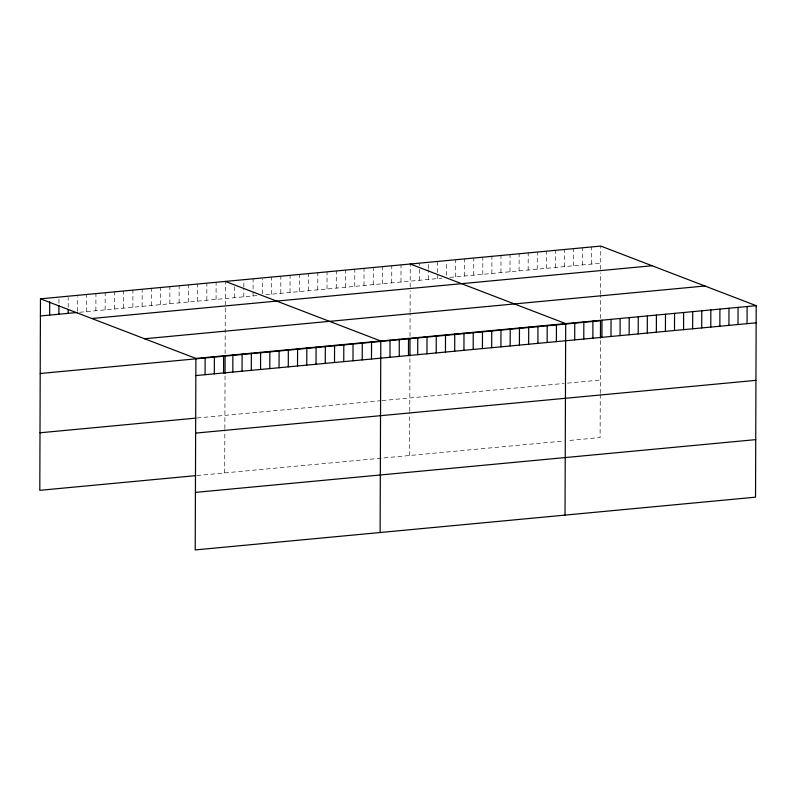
<?xml version="1.0" encoding="UTF-8"?>
<svg xmlns="http://www.w3.org/2000/svg" width="796" height="796" viewBox="0 0 796 796"><rect width="100%" height="100%" fill="white"/><g stroke="black" fill="none" stroke-linecap="round" stroke-linejoin="round"><path stroke-width="0.6" stroke-dasharray="3.98 2.98" d="M58.934 303.206L58.954 298.311M68.167 307.236L68.197 297.435M77.391 311.256L77.441 296.57M86.635 311.614L86.694 294.47M95.878 310.738L95.938 293.605M105.122 309.873L105.181 292.739M114.365 308.997L114.425 291.863M123.619 308.132L123.678 290.998M132.862 307.256L132.922 290.122M142.106 306.39L142.166 289.256M151.349 305.515L151.409 288.381M160.593 304.649L160.653 287.515M169.837 303.774L169.896 286.64M179.09 302.908L179.15 285.774M188.334 302.042L188.393 284.898M197.577 301.167L197.637 284.033M206.821 300.301L206.88 283.157M216.064 299.425L216.124 282.291M224.701 472.914L224.85 429.76M224.86 428.566L225.039 375.851M225.119 353.693L225.368 281.416M234.551 297.684L234.591 286.669M243.805 296.818L243.835 288.242M243.835 287.018L243.865 279.675M253.048 295.943L253.108 278.809M262.292 293.853L262.342 279.157M271.535 294.202L271.595 277.068M280.779 293.336L280.839 276.192M290.023 292.46L290.082 275.326M299.276 291.595L299.336 274.451M308.52 290.719L308.579 273.585M317.763 289.853L317.823 272.71M327.007 288.978L327.066 271.844M336.25 288.112L336.31 270.978M345.494 287.237L345.554 270.103M354.737 286.371L354.797 269.237M363.991 285.495L364.051 268.361M373.234 284.63L373.294 267.496M382.478 283.754L382.538 266.62M391.722 282.888L391.781 265.755M400.965 282.013L401.025 264.879M409.602 455.511L409.751 412.358M409.761 411.154L409.94 358.449M410.02 336.29L410.099 313.515M410.099 312.311L410.179 290.739M410.189 287.137L410.268 264.013M419.283 280.291L419.333 266.829M419.333 265.605L419.343 263.158M428.357 279.436L428.387 269.645M428.397 268.421L428.417 262.302M437.432 278.58L437.442 273.685M437.452 272.461L437.492 261.446M446.506 275.287L446.546 263.038M455.571 276.879L455.63 259.745M464.645 276.023L464.705 258.889M473.71 275.167L473.769 258.033M482.784 274.312L482.844 257.178M491.858 273.456L491.918 256.322M500.933 272.61L500.992 255.466M509.997 271.754L510.057 254.611M519.072 270.899L519.131 253.765M528.146 270.043L528.206 252.909M537.22 269.187L537.28 252.053M546.285 268.332L546.345 251.198M555.359 267.486L555.419 250.342M564.434 266.63L564.493 249.486M573.498 265.774L573.558 248.641M582.572 264.919L582.632 247.785M591.647 264.063L591.707 246.929M600.264 394.418L600.104 437.571L567.22 440.666M600.264 393.214L600.453 340.509M600.522 318.35L600.602 295.575M600.612 294.381L600.682 272.799M600.701 269.207L600.781 246.073M79.7 312.261L257.665 295.505M265.755 294.749L441.959 278.162M449.899 277.406L600.721 263.207M197.169 417.99L380.916 400.686M382.07 400.577L564.026 383.453M567.429 383.125L600.313 380.03M196.97 475.53L563.827 440.984"/><path stroke-width="1.19" d="M40.467 298.828L195.896 358.429L195.219 549.927L755.533 497.172L756.2 305.674L600.781 246.073L40.467 298.828L39.8 490.326L195.816 475.64M49.651 315.097L49.7 301.624M58.894 314.221L58.924 305.654M68.148 313.355L68.157 309.684M205.079 374.697L205.139 357.553M214.323 373.822L214.383 356.688M223.567 372.956L223.626 355.822M225.049 373.384L225.109 356.091M232.81 372.08L232.87 354.946M242.054 371.215L242.113 354.081M251.297 370.339L251.357 353.205M260.551 369.473L260.61 352.339M269.794 368.598L269.854 351.464M279.038 367.732L279.098 350.598M288.281 366.856L288.341 349.723M297.525 365.991L297.585 348.857M306.768 365.125L306.828 347.981M316.022 364.25L316.082 347.116M325.265 363.384L325.325 346.24M334.509 362.508L334.569 345.374M343.753 361.643L343.812 344.499M352.996 360.767L353.056 343.633M362.24 359.901L362.299 342.758M371.483 359.026L371.543 341.892M380.12 532.514L380.796 341.016L225.368 281.416M389.98 357.285L390.04 340.151M399.224 356.419L399.284 339.275M408.467 355.543L408.527 338.409M409.95 355.981L410.01 338.688M417.711 354.678L417.771 337.534M426.954 353.802L427.014 336.668M436.208 352.936L436.268 335.803M445.452 352.061L445.511 334.927M454.695 351.195L454.755 334.061M463.939 350.32L463.998 333.186M473.182 349.454L473.242 332.32M482.426 348.578L482.485 331.444M491.679 347.713L491.739 330.579M500.923 346.837L500.983 329.703M510.166 345.971L510.226 328.838M519.41 345.106L519.47 327.962M528.653 344.23L528.713 327.096M537.897 343.365L537.957 326.221M547.141 342.489L547.2 325.355M556.394 341.623L556.454 324.479M565.031 515.112L565.697 323.614L410.268 264.013M574.702 339.892L574.762 322.758M583.776 339.036L583.836 321.902M592.851 338.191L592.911 321.047M600.453 338.041L600.512 320.748L40.208 373.503M601.925 337.335L601.985 320.191M610.99 336.479L611.049 319.345M620.064 335.623L620.124 318.49M629.138 334.768L629.198 317.634M638.213 333.912L638.273 316.778M647.277 333.066L647.337 315.922M656.352 332.211L656.411 315.067M665.426 331.355L665.486 314.221M674.491 330.499L674.55 313.365M683.565 329.644L683.625 312.51M692.639 328.788L692.699 311.654M701.714 327.942L701.773 310.798M710.778 327.086L710.838 309.942M719.853 326.231L719.912 309.097M728.927 325.375L728.987 308.241M738.001 324.519L738.061 307.385M747.066 323.664L747.126 306.53M40.407 315.962L77.391 312.48M91.759 318.5L652.063 265.745M144.603 338.758L704.908 286.003M195.896 358.429L756.2 305.674M195.836 375.563L756.14 322.818M39.999 432.785L196.015 418.099M195.627 433.104L755.941 380.349M195.428 492.386L755.732 439.631"/></g></svg>
